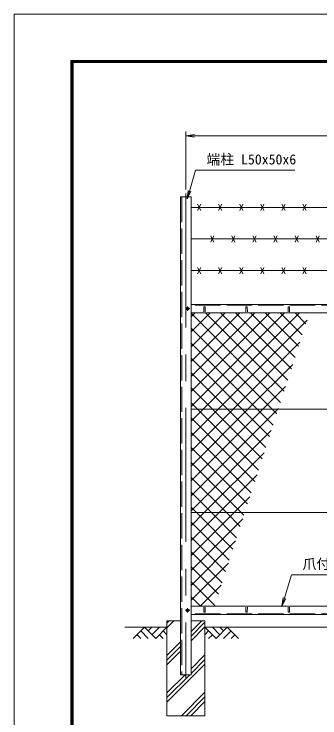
# Model space of a CAD drawing. Units: millimetres, scale not verified. Extents: x -4200 to 4200, y -2970 to 2970.
# Drawn here: x -4200 to -2749, y -366 to 2970 of the extents above; entities that cross this region are included whole.
import ezdxf
from ezdxf.enums import TextEntityAlignment as Align

# ---------------------------------------------------------------- set-up
doc = ezdxf.new("R2010")
doc.units = ezdxf.units.MM
doc.header["$LTSCALE"] = 20
doc.linetypes.add('DASHED', pattern=[7.5, 6, -1.5])
doc.linetypes.add('USER1', pattern=[50.8, 31.75, -6.35, 6.35, -6.35])
for name, color, linetype, lineweight in [('0-0_D-STR1', 1, 'Continuous', 18), ('0-1_D-BMK', 2, 'USER1', 13), ('0-2_D-STR-DIM', 7, 'Continuous', 9), ('0-3_D-STR3', 3, 'Continuous', 13), ('0-4_D-BGD', 7, 'Continuous', 9), ('0-5_D-STR4', 7, 'Continuous', 9), ('0-6_D-DCR-HCH', 7, 'Continuous', 9), ('0-7_D-STR-TXT', 7, 'Continuous', 9), ('0-8_0', 7, 'Continuous', 9), ('0-A_D-STR2', 7, 'Continuous', 9), ('0-B_D-TTL', 7, 'Continuous', 9)]:
    doc.layers.add(name, color=color, linetype=linetype, lineweight=lineweight)
doc.styles.add('ＭＳ ゴシック', font='')
doc.styles.get('ＭＳ ゴシック').set_extended_font_data('MS Gothic')

# ---------------------------------------------------------------- blocks, each defined once
blk = doc.blocks.new('_Open')
at = {"layer": '0-8_0'}
blk.add_line((-20, 3.33), (0, 0), dxfattribs=at)
blk.add_lwpolyline([(-20, -3.33), (0, 0), (-20, 0)], dxfattribs=at)

msp = doc.modelspace()

# ---------------------------------------------------------------- linework, layer by layer
at = {"layer": '0-0_D-STR1'}
for p, q in [((-3409.97, 2103.98), (-3409.97, -161.02)), ((-3359.97, 2103.98), (-3409.97, 2103.98)), ((-3359.97, -161.02), (-3359.97, 2103.98)), ((-1421.47, 1593.98), (-3359.97, 1593.98)), ((-3299.97, 1580.85), (-3300.72, 1559.35)), ((-3293.97, 1580.85), (-3293.22, 1559.35)), ((-3099.97, 1580.85), (-3100.72, 1559.35)), ((-3093.97, 1580.85), (-3093.22, 1559.35)), ((-2899.97, 1580.85), (-2900.72, 1559.35)), ((-2893.97, 1580.85), (-2893.22, 1559.35)), ((-3359.97, 1553.98), (-1421.47, 1553.98)), ((-3359.97, 163.98), (-1421.47, 163.98)), ((-3299.97, 137.11), (-3300.72, 158.61)), ((-3293.97, 137.11), (-3293.22, 158.61)), ((-3099.97, 137.11), (-3100.72, 158.61)), ((-3093.97, 137.11), (-3093.22, 158.61)), ((-2899.97, 137.11), (-2900.72, 158.61)), ((-2893.97, 137.11), (-2893.22, 158.61)), ((-1421.47, 123.98), (-3359.97, 123.98)), ((-3409.97, -161.02), (-3359.97, -161.02))]:
    msp.add_line(p, q, dxfattribs=at)
at = {"layer": '0-0_D-STR1', "linetype": 'DASHED'}
for p, q in [((-3403.97, 2103.98), (-3403.97, -161.02)), ((-1421.47, 1590.98), (-3359.97, 1590.98)), ((-1421.47, 126.98), (-3359.97, 126.98))]:
    msp.add_line(p, q, dxfattribs=at)
at = {"layer": '0-0_D-STR1'}
for centre, start, end in [((-3296.97, 1579.6), 22.61986, 157.38014), ((-3096.97, 1579.6), 22.61986, 157.38014), ((-2896.97, 1579.6), 22.61986, 157.38014), ((-3296.97, 138.36), 202.61986, 337.38014), ((-3096.97, 138.36), 202.61986, 337.38014), ((-2896.97, 138.36), 202.61986, 337.38014)]:
    msp.add_arc(centre, 3.25, start, end, dxfattribs=at)
at = {"layer": '0-1_D-BMK'}
for p, q in [((-3384.97, 2118.98), (-3384.97, -176.02)), ((-3366.97, 1573.98), (-3386.97, 1573.98)), ((-3376.97, 1583.98), (-3376.97, 1563.98)), ((-3366.97, 143.98), (-3386.97, 143.98)), ((-3376.97, 153.98), (-3376.97, 133.98))]:
    msp.add_line(p, q, dxfattribs=at)
at = {"layer": '0-2_D-STR-DIM'}
for p, q in [((-3384.97, 2138.98), (-3384.97, 2412.76)), ((-3344.97, 2392.76), (-1424.97, 2392.76))]:
    msp.add_line(p, q, dxfattribs=at)
at = {"layer": '0-3_D-STR3'}
for p, q in [((-3329.97, 2038.98), (-3314.97, 2068.98)), ((-3329.97, 2068.98), (-3314.97, 2038.98)), ((-3229.97, 2038.98), (-3214.97, 2068.98)), ((-3229.97, 2068.98), (-3214.97, 2038.98)), ((-3129.97, 2038.98), (-3114.97, 2068.98)), ((-3129.97, 2068.98), (-3114.97, 2038.98)), ((-3029.97, 2038.98), (-3014.97, 2068.98)), ((-3029.97, 2068.98), (-3014.97, 2038.98)), ((-2929.97, 2038.98), (-2914.97, 2068.98)), ((-2929.97, 2068.98), (-2914.97, 2038.98)), ((-2829.97, 2038.98), (-2814.97, 2068.98)), ((-2829.97, 2068.98), (-2814.97, 2038.98)), ((-3359.97, 2053.98), (-1421.47, 2053.98)), ((-3359.97, 1903.98), (-1421.47, 1903.98)), ((-3267.47, 1918.98), (-3252.47, 1888.98)), ((-3267.47, 1888.98), (-3252.47, 1918.98)), ((-3167.47, 1918.98), (-3152.47, 1888.98)), ((-3167.47, 1888.98), (-3152.47, 1918.98)), ((-3067.47, 1918.98), (-3052.47, 1888.98)), ((-3067.47, 1888.98), (-3052.47, 1918.98)), ((-2967.47, 1918.98), (-2952.47, 1888.98)), ((-2967.47, 1888.98), (-2952.47, 1918.98)), ((-2867.47, 1918.98), (-2852.47, 1888.98)), ((-2867.47, 1888.98), (-2852.47, 1918.98)), ((-2767.47, 1918.98), (-2752.47, 1888.98)), ((-2767.47, 1888.98), (-2752.47, 1918.98)), ((-3329.97, 1738.98), (-3314.97, 1768.98)), ((-3329.97, 1768.98), (-3314.97, 1738.98)), ((-3229.97, 1738.98), (-3214.97, 1768.98)), ((-3229.97, 1768.98), (-3214.97, 1738.98)), ((-3129.97, 1738.98), (-3114.97, 1768.98)), ((-3129.97, 1768.98), (-3114.97, 1738.98)), ((-3029.97, 1738.98), (-3014.97, 1768.98)), ((-3029.97, 1768.98), (-3014.97, 1738.98)), ((-2929.97, 1738.98), (-2914.97, 1768.98)), ((-2929.97, 1768.98), (-2914.97, 1738.98)), ((-2829.97, 1738.98), (-2814.97, 1768.98)), ((-2829.97, 1768.98), (-2814.97, 1738.98)), ((-3359.97, 1753.98), (-1421.47, 1753.98)), ((-1421.47, 1097.23), (-3359.97, 1097.23)), ((-1421.47, 607.23), (-3359.97, 607.23))]:
    msp.add_line(p, q, dxfattribs=at)
for points in [[(-3370.47, 1577.73), (-3376.97, 1581.49), (-3383.47, 1577.73), (-3383.47, 1570.23), (-3376.97, 1566.47), (-3370.47, 1570.23)], [(-3370.47, 147.73), (-3376.97, 151.49), (-3383.47, 147.73), (-3383.47, 140.23), (-3376.97, 136.47), (-3370.47, 140.23)]]:
    msp.add_lwpolyline(points, close=True, dxfattribs=at)
for centre in [(-3376.97, 1573.98), (-3376.97, 143.98)]:
    msp.add_circle(centre, 6.25, dxfattribs=at)
at = {"layer": '0-4_D-BGD'}
for p, q in [((-3474.97, 63.98), (-3674.97, 63.98)), ((-1474.97, 63.98), (-3294.97, 63.98))]:
    msp.add_line(p, q, dxfattribs=at)
at = {"layer": '0-5_D-STR4'}
for p, q in [((-3474.97, 93.98), (-3474.97, -356.02)), ((-3409.97, 93.98), (-3474.97, 93.98)), ((-3294.97, 93.98), (-3359.97, 93.98)), ((-3294.97, 93.98), (-3294.97, -356.02)), ((-3294.97, -356.02), (-3474.97, -356.02))]:
    msp.add_line(p, q, dxfattribs=at)
at = {"layer": '0-6_D-DCR-HCH'}
for p, q in [((-3474.97, 61.74), (-3442.73, 93.98)), ((-3474.97, 83.84), (-3464.83, 93.98)), ((-3359.97, 44.16), (-3310.15, 93.98)), ((-3359.97, 22.06), (-3294.97, 87.06)), ((-3581.4, 63.98), (-3634.61, 10.77)), ((-3599.14, 46.24), (-3563.5, 10.77)), ((-3581.4, 63.98), (-3528.19, 10.77)), ((-3563.66, 46.24), (-3545.92, 63.98)), ((-3545.92, 28.5), (-3510.45, 63.98)), ((-3528.19, 10.77), (-3474.97, 63.98)), ((-3492.71, 46.24), (-3474.97, 28.59)), ((-3359.97, -0.04), (-3294.97, 64.96)), ((-3241.76, 10.77), (-3294.97, 63.98)), ((-3277.24, 46.24), (-3294.97, 28.59)), ((-3224.03, 28.5), (-3259.5, 63.98)), ((-3188.55, 63.98), (-3241.76, 10.77)), ((-3206.2, 46.15), (-3224.03, 63.98)), ((-3170.81, 46.24), (-3206.45, 10.77)), ((-3188.55, 63.98), (-3135.34, 10.77)), ((-3616.87, 28.5), (-3599.05, 10.77)), ((-3510.45, 28.5), (-3492.63, 10.77)), ((-3259.5, 28.5), (-3277.32, 10.77)), ((-3153.08, 28.5), (-3170.89, 10.77)), ((-3474.97, -70.84), (-3409.97, -5.84)), ((-3474.97, -92.94), (-3409.97, -27.94)), ((-3474.97, -115.04), (-3409.97, -50.04)), ((-3359.97, -132.62), (-3294.97, -67.62)), ((-3359.97, -154.72), (-3294.97, -89.72)), ((-3474.97, -291.81), (-3294.97, -111.81)), ((-3474.97, -269.72), (-3366.28, -161.02)), ((-3474.97, -247.62), (-3388.37, -161.02)), ((-3406.6, -356.02), (-3294.97, -244.4)), ((-3384.5, -356.02), (-3294.97, -266.49)), ((-3362.4, -356.02), (-3294.97, -288.59))]:
    msp.add_line(p, q, dxfattribs=at)
at = {"layer": '0-7_D-STR-TXT'}
for points in [[(-2868.62, 2230.27), (-3339.6, 2230.27), (-3377.68, 2096)], [(-2185.85, 312.85), (-2883.73, 312.85), (-2929.09, 165.89)]]:
    msp.add_lwpolyline(points, dxfattribs=at)
at = {"layer": '0-A_D-STR2'}
for p, q in [((-3359.97, 1534.85), (-3340.84, 1553.98)), ((-3359.97, 1464.14), (-3270.13, 1553.98)), ((-3359.97, 1393.43), (-3199.42, 1553.98)), ((-3359.97, 1322.72), (-3128.71, 1553.98)), ((-3359.97, 1252.01), (-3058, 1553.98)), ((-3359.97, 1181.3), (-2987.29, 1553.98)), ((-3359.97, 1110.58), (-2916.58, 1553.98)), ((-2936.79, 1128.67), (-3359.97, 1551.85)), ((-2919.48, 1182.07), (-3291.39, 1553.98)), ((-2902.17, 1235.47), (-3220.68, 1553.98)), ((-2884.86, 1288.87), (-3149.97, 1553.98)), ((-2867.55, 1342.27), (-3079.26, 1553.98)), ((-2850.24, 1395.67), (-3008.55, 1553.98)), ((-2832.93, 1449.07), (-2937.84, 1553.98)), ((-2815.62, 1502.47), (-2867.13, 1553.98)), ((-3231.91, 1097.23), (-2810.32, 1518.82)), ((-2976.06, 1097.23), (-3359.97, 1481.14)), ((-3046.77, 1097.23), (-3359.97, 1410.43)), ((-3161.2, 1097.23), (-2844.24, 1414.19)), ((-3117.48, 1097.23), (-3359.97, 1339.72)), ((-3090.49, 1097.23), (-2878.15, 1309.56)), ((-3188.19, 1097.23), (-3359.97, 1269.01)), ((-3019.78, 1097.23), (-2912.07, 1204.94)), ((-3258.9, 1097.23), (-3359.97, 1198.3)), ((-3329.61, 1097.23), (-3359.97, 1127.59)), ((-3359.97, 969.16), (-3231.91, 1097.23)), ((-3359.97, 898.45), (-3161.2, 1097.23)), ((-3359.97, 827.74), (-3090.49, 1097.23)), ((-3359.97, 757.03), (-3019.78, 1097.23)), ((-3359.97, 686.32), (-2949.07, 1097.23)), ((-3040.65, 808.27), (-3329.61, 1097.23)), ((-3023.34, 861.67), (-3258.9, 1097.23)), ((-3006.03, 915.07), (-3188.19, 1097.23)), ((-2988.72, 968.47), (-3117.48, 1097.23)), ((-2971.41, 1021.87), (-3046.77, 1097.23)), ((-2954.1, 1075.27), (-2976.06, 1097.23)), ((-2949.07, 1097.23), (-2945.98, 1100.31)), ((-3057.96, 754.87), (-3359.97, 1056.88)), ((-3359.97, 615.61), (-2979.9, 995.68)), ((-3075.27, 701.47), (-3359.97, 986.17)), ((-3092.59, 648.07), (-3359.97, 915.46)), ((-3297.64, 607.23), (-3013.82, 891.06)), ((-3122.46, 607.23), (-3359.97, 844.75)), ((-3193.17, 607.23), (-3359.97, 774.04)), ((-3226.93, 607.23), (-3047.73, 786.43)), ((-3263.88, 607.23), (-3359.97, 703.33)), ((-3156.22, 607.23), (-3081.65, 681.8)), ((-3334.59, 607.23), (-3359.97, 632.62)), ((-3359.97, 544.9), (-3297.64, 607.23)), ((-3359.97, 474.19), (-3226.93, 607.23)), ((-3359.97, 403.48), (-3156.22, 607.23)), ((-3161.83, 434.47), (-3334.59, 607.23)), ((-3144.52, 487.87), (-3263.88, 607.23)), ((-3127.21, 541.27), (-3193.17, 607.23)), ((-3109.9, 594.67), (-3122.46, 607.23)), ((-3359.97, 332.77), (-3115.57, 577.18)), ((-3179.14, 381.07), (-3359.97, 561.9)), ((-3196.45, 327.67), (-3359.97, 491.19)), ((-3359.97, 262.06), (-3149.48, 472.55)), ((-3213.76, 274.27), (-3359.97, 420.48)), ((-3359.97, 191.35), (-3183.4, 367.92)), ((-3231.07, 220.87), (-3359.97, 349.77)), ((-3248.38, 167.47), (-3359.97, 279.06)), ((-3316.63, 163.98), (-3217.31, 263.29)), ((-3315.6, 163.98), (-3359.97, 208.35))]:
    msp.add_line(p, q, dxfattribs=at)
msp.add_lwpolyline([(-3359.97, 1039.87), (-3302.62, 1097.23), (-2845.87, 1553.98)], dxfattribs=at)
at = {"layer": '0-B_D-TTL', "color": 2, "lineweight": 18}
msp.add_lwpolyline([(-4200, 2970), (4200, 2970), (4200, -2970), (-4200, -2970)], close=True, dxfattribs=at)
at = {"layer": '0-B_D-TTL'}
for points in [[(-3930, 2750), (3930, 2750), (3930, -2750), (-3930, -2750)], [(-3927.5, 2747.5), (3927.5, 2747.5), (3927.5, -2747.5), (-3927.5, -2747.5)], [(-3925, 2745), (3925, 2745), (3925, -2745), (-3925, -2745)], [(-3922.5, 2742.5), (3922.5, 2742.5), (3922.5, -2742.5), (-3922.5, -2742.5)], [(-3920, 2740), (3920, 2740), (3920, -2740), (-3920, -2740)]]:
    msp.add_lwpolyline(points, close=True, dxfattribs=at)

# ---------------------------------------------------------------- block references
at = {"layer": '0-2_D-STR-DIM', "xscale": 2, "yscale": 2, "rotation": 180}
msp.add_blockref('_Open', (-3384.97, 2392.76), dxfattribs=at)
at = {"layer": '0-7_D-STR-TXT', "xscale": 2, "yscale": 2}
for p, rotation in [((-3378.23, 2094.07), 254.16392), ((-2929.68, 163.98), 252.84683)]:
    msp.add_blockref('_Open', p, dxfattribs=dict(at, rotation=rotation))

# ---------------------------------------------------------------- texts
at = {"layer": '0-7_D-STR-TXT', "style": 'ＭＳ ゴシック'}
for s, p in [('端柱 L50x50x6', (-3287.4, 2242.85)), ('爪付胴縁 R付L40x40x3', (-2831.79, 325.43))]:
    msp.add_text(s, height=48.09, dxfattribs=at).set_placement(p, align=Align.BOTTOM_LEFT)

doc.saveas('drawing.dxf')
